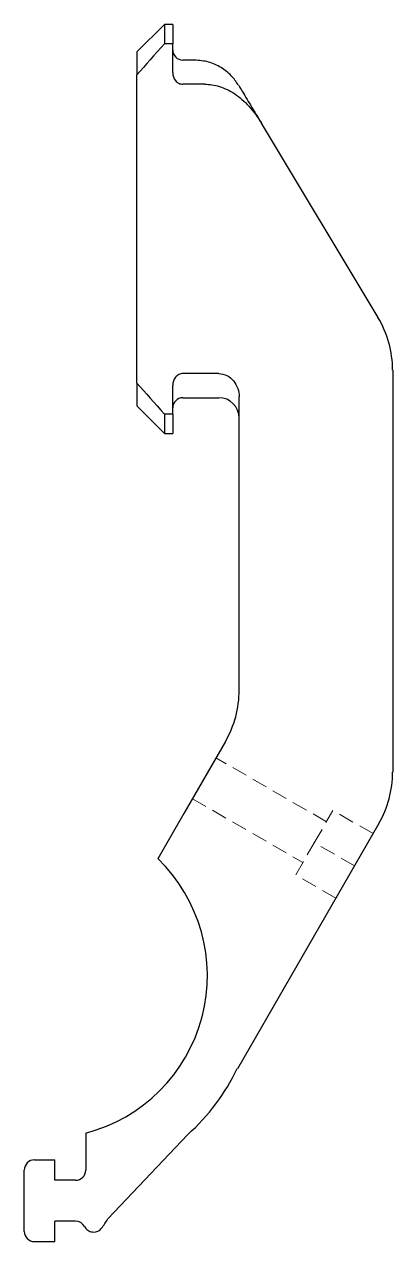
# Model space of a CAD drawing. Header units: millimetres. Extents: x 76 to 238, y 7 to 173.
# Drawn here: x 207.9 to 238.1, y 7 to 107 of the extents above.
import ezdxf

# ---------------------------------------------------------------- set-up
doc = ezdxf.new("R2010")
doc.units = ezdxf.units.MM
doc.linetypes.add('HIDDEN', pattern=[1.905, 1.27, -0.635])

msp = doc.modelspace()

# ---------------------------------------------------------------- linework, layer by layer
at = {"color": 7, "linetype": 'Continuous', "lineweight": 25}
for p, q in [((219.39, 107), (217.12, 104.73)), ((220.06, 107), (219.39, 107)), ((219.39, 107), (219.39, 105.41)), ((220.06, 107), (220.06, 105.41)), ((220.06, 105.41), (219.39, 105.41)), ((220.06, 103.05), (220.06, 105.41)), ((217.12, 104.73), (217.12, 102.86)), ((221.85, 104.06), (220.9, 104.06)), ((217.12, 77.53), (217.12, 102.86)), ((222.69, 102.08), (220.9, 102.08)), ((236.93, 82.93), (227.34, 98.89)), ((223.84, 78.31), (220.9, 78.31)), ((238.13, 78.6), (238.13, 45.56)), ((217.12, 77.53), (217.12, 75.66)), ((220.06, 74.98), (220.06, 77.34)), ((220.9, 76.33), (223.84, 76.33)), ((225.52, 52.3), (225.52, 76.39)), ((217.12, 75.66), (219.39, 73.39)), ((220.06, 74.98), (219.39, 74.98)), ((219.39, 74.98), (219.39, 73.39)), ((220.06, 74.98), (220.06, 73.39)), ((219.39, 73.39), (220.06, 73.39)), ((224.4, 48.09), (220.98, 42.18)), ((220.98, 42.18), (218.83, 38.46)), ((220.98, 42.18), (220.98, 42.18)), ((237, 41.36), (225.37, 21.21)), ((212.92, 15.92), (212.92, 12.88)), ((214.74, 8.87), (221.31, 15.8)), ((208.71, 13.72), (210.39, 13.72)), ((210.39, 12.04), (210.39, 13.72)), ((207.87, 7.84), (207.87, 12.88)), ((212.08, 12.04), (210.39, 12.04)), ((212.08, 8.68), (210.39, 8.68)), ((210.39, 7), (210.39, 8.68)), ((208.71, 7), (210.39, 7))]:
    msp.add_line(p, q, dxfattribs=at)
at = {"color": 7, "linetype": 'HIDDEN', "lineweight": 18}
for p, q in [((232.69, 41.5), (223.61, 46.74)), ((221.68, 43.39), (230.75, 38.15)), ((231.69, 39.77), (233.22, 42.42)), ((236.52, 40.52), (233.22, 42.42)), ((230.16, 37.13), (231.69, 39.77)), ((234.99, 37.87), (231.69, 39.77)), ((233.46, 35.22), (230.16, 37.13))]:
    msp.add_line(p, q, dxfattribs=at)
at = {"color": 7, "linetype": 'Continuous', "lineweight": 25}
for centre, radius, start, end in [((220.9, 104.9), 0.84, 180, 270), ((229.72, 78.6), 8.4, 0, 31), ((220.9, 75.49), 0.84, 90, 180), ((223.84, 74.65), 1.68, 0, 90), ((217.12, 52.3), 8.4, 330, 0), ((229.72, 45.56), 8.4, 330, 0), ((209.55, 28.85), 13.36, 284.5706, 46.015), ((209.55, 28.85), 17.56, 312.0057, 334.2253), ((208.71, 12.88), 0.84, 90, 180), ((212.08, 12.88), 0.84, 270, 0), ((212.08, 7.84), 0.84, 28.0231, 90), ((208.92, 12.25), 6.72, 321.9926, 329.8207), ((208.71, 7.84), 0.84, 180, 270)]:
    msp.add_arc(centre, radius, start, end, dxfattribs=at)
for points in [[(219.39, 105.41), (218.56, 104.49), (217.81, 103.65), (217.12, 102.86)], [(217.12, 77.53), (217.81, 76.74), (218.56, 75.89), (219.39, 74.98)]]:
    msp.add_open_spline(points, degree=3, dxfattribs=at)
for points, knots in [([(225.45, 102.02), (225.27, 102.29), (224.88, 102.84), (224.04, 103.49), (223.01, 103.97), (222.24, 104.03), (221.85, 104.06)], [0, 0, 0, 0, 0.2224, 0.46822, 0.73072, 1, 1, 1, 1]), ([(220.06, 103.05), (220.06, 102.8), (220.14, 102.56), (220.37, 102.29), (220.46, 102.21), (220.67, 102.11), (220.78, 102.08), (220.9, 102.08)], [0, 0, 0, 0, 0.5, 0.5, 0.75, 0.75, 1, 1, 1, 1]), ([(222.69, 102.08), (223.07, 102.08), (223.49, 102.02), (224.32, 101.76), (224.74, 101.56), (225.56, 101.02), (225.95, 100.68), (226.69, 99.87), (227.02, 99.41), (227.34, 98.89)], [0, 0, 0, 0, 0.25, 0.25, 0.5, 0.5, 0.75, 0.75, 1, 1, 1, 1]), ([(225.47, 101.99), (225.47, 102), (225.47, 102), (225.61, 101.76), (225.87, 101.32), (226.26, 100.68), (226.74, 99.88), (227.14, 99.22), (227.34, 98.89)], [0, 0, 0, 0, 0.11601, 0.28686, 0.45975, 0.63567, 0.81532, 1, 1, 1, 1]), ([(220.9, 78.31), (220.78, 78.31), (220.67, 78.28), (220.46, 78.18), (220.37, 78.1), (220.14, 77.83), (220.06, 77.58), (220.06, 77.34)], [0, 0, 0, 0, 0.25, 0.25, 0.5, 0.5, 1, 1, 1, 1]), ([(223.84, 78.31), (224.07, 78.31), (224.31, 78.25), (224.72, 78.04), (224.91, 77.89), (225.36, 77.34), (225.52, 76.86), (225.52, 76.39)], [0, 0, 0, 0, 0.25, 0.25, 0.5, 0.5, 1, 1, 1, 1]), ([(212.82, 8.24), (212.87, 8.13), (212.96, 8.03), (213.19, 7.86), (213.33, 7.81), (213.64, 7.78), (213.79, 7.81), (214.05, 7.93), (214.15, 8.02), (214.22, 8.11)], [0, 0, 0, 0, 0.25, 0.25, 0.5, 0.5, 0.75, 0.75, 1, 1, 1, 1])]:
    msp.add_open_spline(points, degree=3, knots=knots, dxfattribs=at)

doc.saveas('drawing.dxf')
